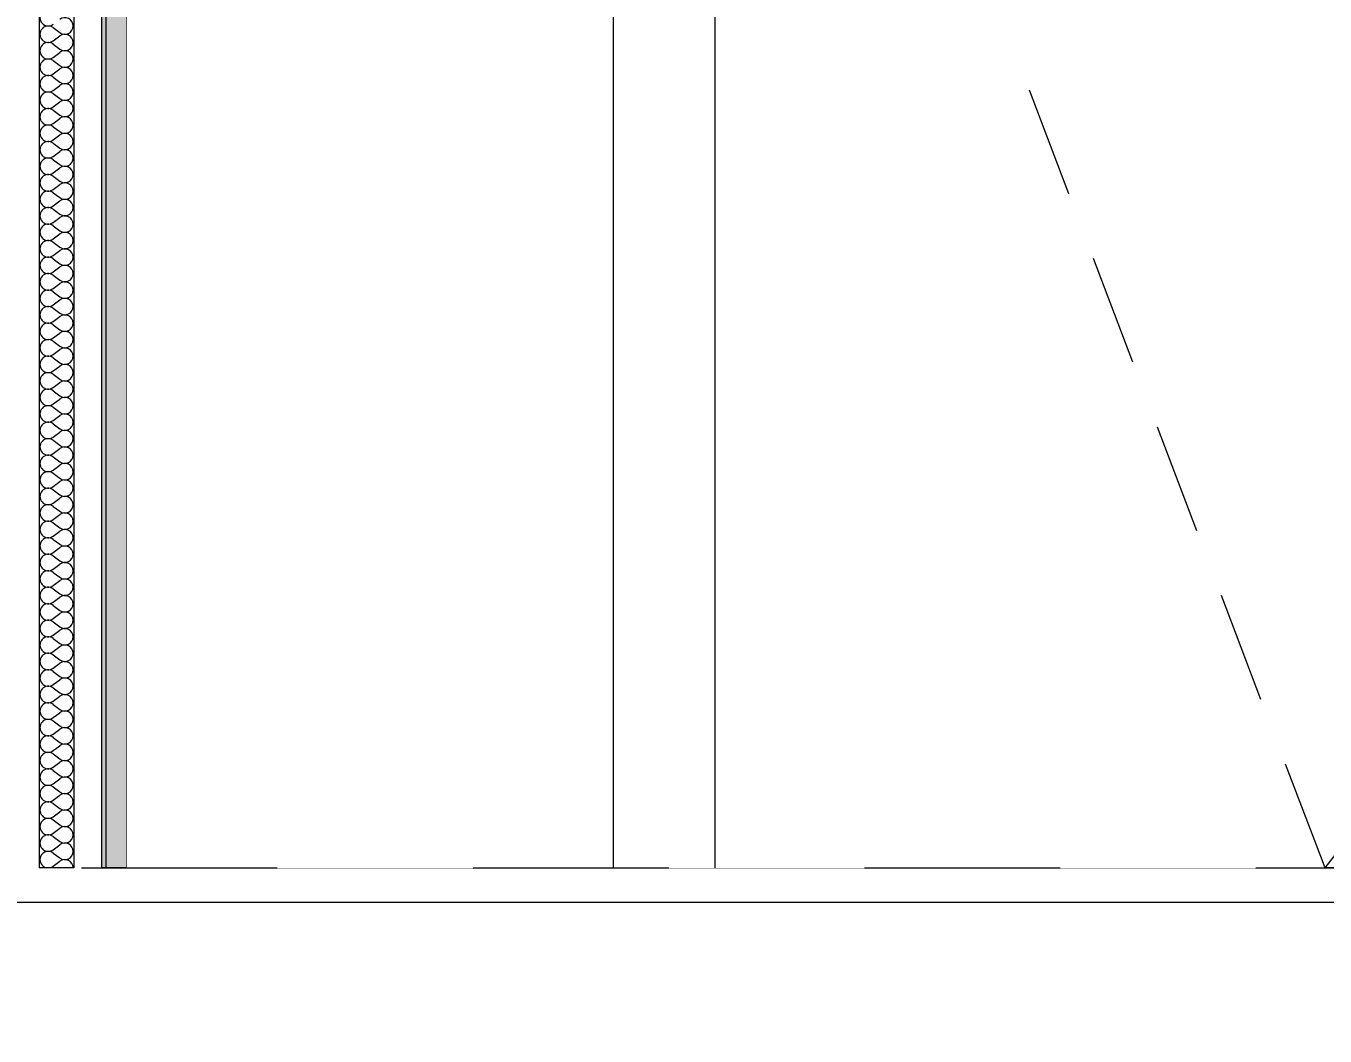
# Model space of a CAD drawing. Header units: millimetres. Extents: x -48147 to 1436659, y -488302 to 18123.
# Drawn here: x 1417453 to 1418390, y -471004 to -470276 of the extents above; entities that cross this region are included whole.
import ezdxf

# ---------------------------------------------------------------- set-up
doc = ezdxf.new("R2010")
doc.units = ezdxf.units.MM
doc.header["$MEASUREMENT"] = 0
doc.linetypes.add('Dashed', pattern=[2822.222233, 1411.111116, -1411.111116])
doc.linetypes.add('Wipeout_Contour', pattern=[1000, 0, -1000])
for name, color, linetype, lineweight, true_color in [('0_Pen_No__105', 7, 'Continuous', 15, 0xa6a6a6), ('New_A-25-M_Wall_Int_Pen_No__107', 7, 'Continuous', 15, 0xa6a6a6), ('New_ArchiCAD Doors_Pen_No__63', 7, 'Continuous', 20, 0x606060)]:
    doc.layers.add(name, color=color, linetype=linetype, lineweight=lineweight, true_color=true_color)
for name, color, linetype in [('New_A-20-M_Floor_Slab', 7, 'Continuous'), ('New_A-25-M_Wall_Int', 7, 'Continuous'), ('New_A-95-D_1_20', 7, 'Continuous'), ('New_ArchiCAD Doors', 7, 'Continuous')]:
    doc.layers.add(name, color=color, linetype=linetype)
for name, color, linetype, lineweight in [('New_A-20-M_Floor_Slab_Pen_No__4', 7, 'Continuous', 20), ('New_A-25-M_Wall_Int_Pen_No__1', 7, 'Continuous', 13), ('New_A-95-D_1_20_Pen_No__1', 7, 'Continuous', 13)]:
    doc.layers.add(name, color=color, linetype=linetype, lineweight=lineweight)
doc.styles.add('GENERATED_STYLE_1', font='')
doc.styles.get('GENERATED_STYLE_1').set_extended_font_data('Arial')
doc.dimstyles.new('GENERATED_STYLE__3', dxfattribs={"dimtxt": 125, "dimasz": 47.5, "dimexe": 0.18, "dimexo": 50, "dimgap": 0.09, "dimtad": 1, "dimdec": 0, "dimzin": 0, "dimdsep": 46, "dimtxsty": 'GENERATED_STYLE_1', "dimblk": 'ARROWHEAD_2', "dimblk1": 'ARROWHEAD_2', "dimblk2": 'ARROWHEAD_2', "dimcen": 0.09, "dimclrd": 7, "dimclre": 7, "dimclrt": 7, "dimadec": 0, "dimazin": 0, "dimtfac": 1, "dimtdec": 4, "dimtmove": 2, "dimatfit": 3, "dimfxl": 1, "dimtolj": 1, "dimtzin": 0, "dimarcsym": 0})
doc.dimstyles.new('GENERATED_STYLE__4', dxfattribs={"dimtxt": 125, "dimasz": 47.5, "dimexe": 0.18, "dimexo": 50, "dimgap": 0.09, "dimtad": 1, "dimdec": 0, "dimzin": 0, "dimdsep": 46, "dimtxsty": 'GENERATED_STYLE_1', "dimblk": 'ARROWHEAD_2', "dimblk1": 'ARROWHEAD_2', "dimblk2": 'ARROWHEAD_2', "dimcen": 0.09, "dimclrd": 7, "dimclre": 7, "dimclrt": 7, "dimadec": 0, "dimazin": 0, "dimtfac": 1, "dimtdec": 4, "dimtmove": 0, "dimatfit": 3, "dimfxl": 1, "dimtolj": 1, "dimtzin": 0, "dimarcsym": 0})

# ---------------------------------------------------------------- blocks, each defined once
blk = doc.blocks.new('*X32', base_point=(1424163.9, -483032.8))
at = {"layer": 'New_A-25-M_Wall_Int_Pen_No__107', "linetype": 'Continuous'}
for p, q in [((1417472.55, -470276.84), (1417477.31, -470280.42)), ((1417472.55, -470286.37), (1417477.31, -470282.8)), ((1417472.55, -470288.75), (1417477.31, -470292.32)), ((1417472.55, -470298.27), (1417477.31, -470294.7)), ((1417472.55, -470300.65), (1417477.31, -470304.23)), ((1417472.55, -470310.18), (1417477.31, -470306.61)), ((1417472.55, -470312.56), (1417477.31, -470316.13)), ((1417472.55, -470322.08), (1417477.31, -470318.51)), ((1417472.55, -470324.46), (1417477.31, -470328.04)), ((1417472.55, -470333.99), (1417477.31, -470330.42)), ((1417472.55, -470336.37), (1417477.31, -470339.94)), ((1417472.55, -470345.89), (1417477.31, -470342.32)), ((1417472.55, -470348.27), (1417477.31, -470351.84)), ((1417472.55, -470357.8), (1417477.31, -470354.23)), ((1417472.55, -470360.18), (1417477.31, -470363.75)), ((1417472.55, -470369.7), (1417477.31, -470366.13)), ((1417472.55, -470372.08), (1417477.31, -470375.65)), ((1417472.55, -470381.61), (1417477.31, -470378.04)), ((1417472.55, -470383.99), (1417477.31, -470387.56)), ((1417472.55, -470393.51), (1417477.31, -470389.94)), ((1417472.55, -470395.89), (1417477.31, -470399.46)), ((1417472.55, -470405.42), (1417477.31, -470401.84)), ((1417472.55, -470407.8), (1417477.31, -470411.37)), ((1417472.55, -470417.32), (1417477.31, -470413.75)), ((1417472.55, -470419.7), (1417477.31, -470423.27)), ((1417472.55, -470429.23), (1417477.31, -470425.65)), ((1417472.55, -470431.61), (1417477.31, -470435.18)), ((1417472.55, -470441.13), (1417477.31, -470437.56)), ((1417472.55, -470443.51), (1417477.31, -470447.08)), ((1417472.55, -470453.04), (1417477.31, -470449.46)), ((1417472.55, -470455.42), (1417477.31, -470458.99)), ((1417472.55, -470464.94), (1417477.31, -470461.37)), ((1417472.55, -470467.32), (1417477.31, -470470.89)), ((1417472.55, -470476.84), (1417477.31, -470473.27)), ((1417472.55, -470479.23), (1417477.31, -470482.8)), ((1417472.55, -470488.75), (1417477.31, -470485.18)), ((1417472.55, -470491.13), (1417477.31, -470494.7)), ((1417472.55, -470500.65), (1417477.31, -470497.08)), ((1417472.55, -470503.04), (1417477.31, -470506.61)), ((1417472.55, -470512.56), (1417477.31, -470508.99)), ((1417472.55, -470514.94), (1417477.31, -470518.51)), ((1417472.55, -470524.46), (1417477.31, -470520.89)), ((1417472.55, -470526.84), (1417477.31, -470530.42)), ((1417472.55, -470536.37), (1417477.31, -470532.8)), ((1417472.55, -470538.75), (1417477.31, -470542.32)), ((1417472.55, -470548.27), (1417477.31, -470544.7)), ((1417472.55, -470550.65), (1417477.31, -470554.23)), ((1417472.55, -470560.18), (1417477.31, -470556.61)), ((1417472.55, -470562.56), (1417477.31, -470566.13)), ((1417472.55, -470572.08), (1417477.31, -470568.51)), ((1417472.55, -470574.46), (1417477.31, -470578.04)), ((1417472.55, -470583.99), (1417477.31, -470580.42)), ((1417472.55, -470586.37), (1417477.31, -470589.94)), ((1417472.55, -470595.89), (1417477.31, -470592.32)), ((1417472.55, -470598.27), (1417477.31, -470601.84)), ((1417472.55, -470607.8), (1417477.31, -470604.23)), ((1417472.55, -470610.18), (1417477.31, -470613.75)), ((1417472.55, -470619.7), (1417477.31, -470616.13)), ((1417472.55, -470622.08), (1417477.31, -470625.65)), ((1417472.55, -470631.61), (1417477.31, -470628.04)), ((1417472.55, -470633.99), (1417477.31, -470637.56)), ((1417472.55, -470643.51), (1417477.31, -470639.94)), ((1417472.55, -470645.89), (1417477.31, -470649.46)), ((1417472.55, -470655.42), (1417477.31, -470651.84)), ((1417472.55, -470657.8), (1417477.31, -470661.37)), ((1417472.55, -470667.32), (1417477.31, -470663.75)), ((1417472.55, -470669.7), (1417477.31, -470673.27)), ((1417472.55, -470679.23), (1417477.31, -470675.65)), ((1417472.55, -470681.61), (1417477.31, -470685.18)), ((1417472.55, -470691.13), (1417477.31, -470687.56)), ((1417472.55, -470693.51), (1417477.31, -470697.08)), ((1417472.55, -470703.04), (1417477.31, -470699.46)), ((1417472.55, -470705.42), (1417477.31, -470708.99)), ((1417472.55, -470714.94), (1417477.31, -470711.37)), ((1417472.55, -470717.32), (1417477.31, -470720.89)), ((1417472.55, -470726.84), (1417477.31, -470723.27)), ((1417472.55, -470729.23), (1417477.31, -470732.8)), ((1417472.55, -470738.75), (1417477.31, -470735.18)), ((1417472.55, -470741.13), (1417477.31, -470744.7)), ((1417472.55, -470750.65), (1417477.31, -470747.08)), ((1417472.55, -470753.04), (1417477.31, -470756.61)), ((1417472.55, -470762.56), (1417477.31, -470758.99)), ((1417472.55, -470764.94), (1417477.31, -470768.51)), ((1417472.55, -470774.46), (1417477.31, -470770.89)), ((1417472.55, -470776.84), (1417477.31, -470780.42)), ((1417472.55, -470786.37), (1417477.31, -470782.8)), ((1417472.55, -470788.75), (1417477.31, -470792.32)), ((1417472.55, -470798.27), (1417477.31, -470794.7)), ((1417472.55, -470800.65), (1417477.31, -470804.23)), ((1417472.55, -470810.18), (1417477.31, -470806.61)), ((1417472.55, -470812.56), (1417477.31, -470816.13)), ((1417472.55, -470822.08), (1417477.31, -470818.51)), ((1417472.55, -470824.46), (1417477.31, -470828.04)), ((1417472.55, -470833.99), (1417477.31, -470830.42)), ((1417472.55, -470836.37), (1417477.31, -470839.94)), ((1417472.55, -470845.89), (1417477.31, -470842.32)), ((1417472.55, -470848.27), (1417477.31, -470851.84)), ((1417472.55, -470857.8), (1417477.31, -470854.23)), ((1417472.55, -470860.18), (1417477.31, -470863.75)), ((1417472.55, -470869.7), (1417477.31, -470866.13)), ((1417472.55, -470872.08), (1417477.31, -470875.65)), ((1417472.55, -470881.61), (1417477.31, -470878.04))]:
    blk.add_line(p, q, dxfattribs=at)
for centre, start, end in [((1417468.98, -470269.7), 53.1301, 306.8699), ((1417480.88, -470275.65), 0, 126.8699), ((1417468.98, -470281.61), 53.1301, 306.8699), ((1417480.88, -470275.65), 233.1301, 0), ((1417480.88, -470287.56), 0, 126.8699), ((1417468.98, -470293.51), 53.1301, 306.8699), ((1417480.88, -470287.56), 233.1301, 0), ((1417480.88, -470299.46), 0, 126.8699), ((1417468.98, -470305.42), 53.1301, 306.8699), ((1417480.88, -470299.46), 233.1301, 0), ((1417468.98, -470317.32), 53.1301, 306.8699), ((1417480.88, -470311.37), 0, 126.8699), ((1417480.88, -470311.37), 233.1301, 0), ((1417480.88, -470323.27), 0, 126.8699), ((1417468.98, -470329.23), 53.1301, 306.8699), ((1417480.88, -470323.27), 233.1301, 0), ((1417480.88, -470335.18), 0, 126.8699), ((1417468.98, -470341.13), 53.1301, 306.8699), ((1417480.88, -470335.18), 233.1301, 0), ((1417468.98, -470353.04), 53.1301, 306.8699), ((1417480.88, -470347.08), 0, 126.8699), ((1417480.88, -470347.08), 233.1301, 0), ((1417468.98, -470364.94), 53.1301, 306.8699), ((1417480.88, -470358.99), 0, 126.8699), ((1417480.88, -470358.99), 233.1301, 0), ((1417480.88, -470370.89), 0, 126.8699), ((1417468.98, -470376.84), 53.1301, 306.8699), ((1417480.88, -470370.89), 233.1301, 0), ((1417480.88, -470382.8), 0, 126.8699), ((1417468.98, -470388.75), 53.1301, 306.8699), ((1417480.88, -470382.8), 233.1301, 0), ((1417468.98, -470400.65), 53.1301, 306.8699), ((1417480.88, -470394.7), 0, 126.8699), ((1417480.88, -470394.7), 233.1301, 0), ((1417480.88, -470406.61), 0, 126.8699), ((1417468.98, -470412.56), 53.1301, 306.8699), ((1417480.88, -470406.61), 233.1301, 0), ((1417480.88, -470418.51), 0, 126.8699), ((1417468.98, -470424.46), 53.1301, 306.8699), ((1417480.88, -470418.51), 233.1301, 0), ((1417480.88, -470430.42), 0, 126.8699), ((1417468.98, -470436.37), 53.1301, 306.8699), ((1417480.88, -470430.42), 233.1301, 0), ((1417468.98, -470448.27), 53.1301, 306.8699), ((1417480.88, -470442.32), 0, 126.8699), ((1417480.88, -470442.32), 233.1301, 0), ((1417480.88, -470454.23), 0, 126.8699), ((1417468.98, -470460.18), 53.1301, 306.8699), ((1417480.88, -470454.23), 233.1301, 0), ((1417480.88, -470466.13), 0, 126.8699), ((1417468.98, -470472.08), 53.1301, 306.8699), ((1417480.88, -470466.13), 233.1301, 0), ((1417468.98, -470483.99), 53.1301, 306.8699), ((1417480.88, -470478.04), 0, 126.8699), ((1417480.88, -470478.04), 233.1301, 0), ((1417468.98, -470495.89), 53.1301, 306.8699), ((1417480.88, -470489.94), 0, 126.8699), ((1417480.88, -470489.94), 233.1301, 0), ((1417480.88, -470501.84), 0, 126.8699), ((1417468.98, -470507.8), 53.1301, 306.8699), ((1417480.88, -470501.84), 233.1301, 0), ((1417480.88, -470513.75), 0, 126.8699), ((1417468.98, -470519.7), 53.1301, 306.8699), ((1417480.88, -470513.75), 233.1301, 0), ((1417468.98, -470531.61), 53.1301, 306.8699), ((1417480.88, -470525.65), 0, 126.8699), ((1417480.88, -470525.65), 233.1301, 0), ((1417480.88, -470537.56), 0, 126.8699), ((1417468.98, -470543.51), 53.1301, 306.8699), ((1417480.88, -470537.56), 233.1301, 0), ((1417480.88, -470549.46), 0, 126.8699), ((1417468.98, -470555.42), 53.1301, 306.8699), ((1417480.88, -470549.46), 233.1301, 0), ((1417480.88, -470561.37), 0, 126.8699), ((1417468.98, -470567.32), 53.1301, 306.8699), ((1417480.88, -470561.37), 233.1301, 0), ((1417468.98, -470579.23), 53.1301, 306.8699), ((1417480.88, -470573.27), 0, 126.8699), ((1417480.88, -470573.27), 233.1301, 0), ((1417480.88, -470585.18), 0, 126.8699), ((1417468.98, -470591.13), 53.1301, 306.8699), ((1417480.88, -470585.18), 233.1301, 0), ((1417480.88, -470597.08), 0, 126.8699), ((1417468.98, -470603.04), 53.1301, 306.8699), ((1417480.88, -470597.08), 233.1301, 0), ((1417468.98, -470614.94), 53.1301, 306.8699), ((1417480.88, -470608.99), 0, 126.8699), ((1417480.88, -470608.99), 233.1301, 0), ((1417468.98, -470626.84), 53.1301, 306.8699), ((1417480.88, -470620.89), 0, 126.8699), ((1417480.88, -470620.89), 233.1301, 0), ((1417480.88, -470632.8), 0, 126.8699), ((1417468.98, -470638.75), 53.1301, 306.8699), ((1417480.88, -470632.8), 233.1301, 0), ((1417480.88, -470644.7), 0, 126.8699), ((1417468.98, -470650.65), 53.1301, 306.8699), ((1417480.88, -470644.7), 233.1301, 0), ((1417468.98, -470662.56), 53.1301, 306.8699), ((1417480.88, -470656.61), 0, 126.8699), ((1417480.88, -470656.61), 233.1301, 0), ((1417480.88, -470668.51), 0, 126.8699), ((1417468.98, -470674.46), 53.1301, 306.8699), ((1417480.88, -470668.51), 233.1301, 0), ((1417480.88, -470680.42), 0, 126.8699), ((1417468.98, -470686.37), 53.1301, 306.8699), ((1417480.88, -470680.42), 233.1301, 0), ((1417480.88, -470692.32), 0, 126.8699), ((1417468.98, -470698.27), 53.1301, 306.8699), ((1417480.88, -470692.32), 233.1301, 0), ((1417468.98, -470710.18), 53.1301, 306.8699), ((1417480.88, -470704.23), 0, 126.8699), ((1417480.88, -470704.23), 233.1301, 0), ((1417480.88, -470716.13), 0, 126.8699), ((1417468.98, -470722.08), 53.1301, 306.8699), ((1417480.88, -470716.13), 233.1301, 0), ((1417480.88, -470728.04), 0, 126.8699), ((1417468.98, -470733.99), 53.1301, 306.8699), ((1417480.88, -470728.04), 233.1301, 0), ((1417468.98, -470745.89), 53.1301, 306.8699), ((1417480.88, -470739.94), 0, 126.8699), ((1417480.88, -470739.94), 233.1301, 0), ((1417468.98, -470757.8), 53.1301, 306.8699), ((1417480.88, -470751.84), 0, 126.8699), ((1417480.88, -470751.84), 233.1301, 0), ((1417480.88, -470763.75), 0, 126.8699), ((1417468.98, -470769.7), 53.1301, 306.8699), ((1417480.88, -470763.75), 233.1301, 0), ((1417480.88, -470775.65), 0, 126.8699), ((1417468.98, -470781.61), 53.1301, 306.8699), ((1417480.88, -470775.65), 233.1301, 0), ((1417468.98, -470793.51), 53.1301, 306.8699), ((1417480.88, -470787.56), 0, 126.8699), ((1417480.88, -470787.56), 233.1301, 0), ((1417468.98, -470805.42), 53.1301, 306.8699), ((1417480.88, -470799.46), 0, 126.8699), ((1417480.88, -470799.46), 233.1301, 0), ((1417480.88, -470811.37), 0, 126.8699), ((1417468.98, -470817.32), 53.1301, 306.8699), ((1417480.88, -470811.37), 233.1301, 0), ((1417480.88, -470823.27), 0, 126.8699), ((1417468.98, -470829.23), 53.1301, 306.8699), ((1417480.88, -470823.27), 233.1301, 0), ((1417468.98, -470841.13), 53.1301, 306.8699), ((1417480.88, -470835.18), 0, 126.8699), ((1417480.88, -470835.18), 233.1301, 0), ((1417480.88, -470847.08), 0, 126.8699), ((1417468.98, -470853.04), 53.1301, 306.8699), ((1417480.88, -470847.08), 233.1301, 0), ((1417480.88, -470858.99), 0, 126.8699), ((1417468.98, -470864.94), 53.1301, 306.8699), ((1417480.88, -470858.99), 233.1301, 0), ((1417480.88, -470870.89), 0, 126.8699), ((1417468.98, -470876.84), 53.1301, 306.8699), ((1417480.88, -470870.89), 233.1301, 0), ((1417480.88, -470882.8), 0, 126.8699)]:
    blk.add_arc(centre, 5.95, start, end, dxfattribs=at)
blk = doc.blocks.new('Section Elem_11_2', base_point=(1424163.9, -483032.8))
at = {"layer": 'New_A-25-M_Wall_Int_Pen_No__107', "linetype": 'Continuous', "lineweight": 0, "true_color": 0x535353}
blk.add_hatch(color=251, dxfattribs=at).paths.add_polyline_path([(1417510.43, -466936.53), (1417507.43, -466936.53), (1417507.43, -470882.8), (1417510.43, -470882.8), (1417510.43, -467882.8), (1417510.43, -467857.8)])
at = {"layer": 'New_A-25-M_Wall_Int_Pen_No__107', "linetype": 'Continuous'}
blk.add_hatch(color=256, dxfattribs=at).paths.add_polyline_path([(1417510.43, -467882.8), (1417510.43, -470882.8), (1417525.43, -470882.8), (1417525.43, -467882.8)])
at = {"layer": 'New_A-25-M_Wall_Int_Pen_No__1', "linetype": 'Continuous'}
blk.add_line((1417525.43, -467882.8), (1417525.43, -470882.8), dxfattribs=at)
at = {"color": 254, "linetype": 'Wipeout_Contour', "lineweight": 0, "ltscale": 5972173.791506235}
blk.add_wipeout([(1417507.43, -466936.53), (1417487.43, -466936.53), (1417487.43, -470882.8), (1417507.43, -470882.8)], dxfattribs=at).dxf.layer = 'New_A-25-M_Wall_Int'
at = {"layer": 'New_A-25-M_Wall_Int_Pen_No__1', "linetype": 'Continuous'}
for p, q in [((1417507.43, -466936.53), (1417507.43, -470882.8)), ((1417510.43, -467882.8), (1417510.43, -470882.8))]:
    blk.add_line(p, q, dxfattribs=at)
at = {"color": 254, "linetype": 'Wipeout_Contour', "lineweight": 0, "ltscale": 5972088.345447611}
blk.add_wipeout([(1417487.43, -466936.53), (1417462.43, -466936.53), (1417462.43, -470882.8), (1417487.43, -470882.8)], dxfattribs=at).dxf.layer = 'New_A-25-M_Wall_Int'
at = {"layer": 'New_A-25-M_Wall_Int_Pen_No__1', "linetype": 'Continuous'}
blk.add_line((1417487.43, -466936.53), (1417487.43, -470882.8), dxfattribs=at)
at = {"layer": 'New_A-25-M_Wall_Int'}
blk.add_blockref('*X32', (1424163.9, -483032.8), dxfattribs=at)
at = {"color": 254, "linetype": 'Wipeout_Contour', "lineweight": 0, "ltscale": 5972004.798301485}
blk.add_wipeout([(1417462.43, -466936.53), (1417443.43, -466936.53), (1417443.43, -470882.8), (1417462.43, -470882.8)], dxfattribs=at).dxf.layer = 'New_A-25-M_Wall_Int'
at = {"layer": 'New_A-25-M_Wall_Int_Pen_No__1', "linetype": 'Continuous'}
blk.add_line((1417462.43, -466936.53), (1417462.43, -470882.8), dxfattribs=at)
blk = doc.blocks.new('Section Elem_188_2', base_point=(1424163.9, -483032.8))
at = {"color": 254, "linetype": 'Wipeout_Contour', "lineweight": 0, "ltscale": 5991344.725227162}
blk.add_wipeout([(1430462.91, -470882.8), (1413311.75, -470882.8), (1413311.75, -470907.8), (1430462.91, -470907.8)], dxfattribs=at).dxf.layer = 'New_A-20-M_Floor_Slab'
at = {"layer": 'New_A-20-M_Floor_Slab_Pen_No__4', "linetype": 'Continuous'}
for p, q in [((1417487.43, -470882.8), (1417462.43, -470882.8)), ((1419575.99, -470882.8), (1417525.43, -470882.8))]:
    blk.add_line(p, q, dxfattribs=at)
at = {"layer": 'New_A-20-M_Floor_Slab_Pen_No__4', "linetype": 'Continuous', "flags": 128}
blk.add_lwpolyline([(1417525.43, -470882.8), (1417510.43, -470882.8), (1417507.43, -470882.8)], dxfattribs=at)
at = {"color": 254, "linetype": 'Wipeout_Contour', "lineweight": 0, "ltscale": 11966422.32385214}
blk.add_wipeout([(1413311.75, -470907.8), (1413311.75, -471182.8), (1417425.43, -471182.8), (1417425.43, -471087.8), (1417525.43, -471087.8), (1417525.43, -471182.8), (1430462.91, -471182.8), (1430462.91, -470907.8)], dxfattribs=at).dxf.layer = 'New_A-20-M_Floor_Slab'
at = {"layer": 'New_A-20-M_Floor_Slab_Pen_No__4', "linetype": 'Continuous'}
blk.add_line((1430462.91, -470907.8), (1413311.75, -470907.8), dxfattribs=at)
blk = doc.blocks.new('Section Elem_211_2', base_point=(1424163.9, -483032.8))
at = {"color": 254, "linetype": 'Wipeout_Contour', "lineweight": 0, "ltscale": 43317279.84506462}
blk.add_wipeout([(1417539.3, -467451.1), (1417525.43, -467451.1), (1417525.43, -467857.8), (1419569.83, -467857.8), (1419569.83, -467882.8), (1417525.43, -467882.8), (1417525.43, -469543.8), (1417556.08, -469543.8), (1417564.09, -469560.98), (1417564.09, -470165.61), (1417556.08, -470182.8), (1417525.43, -470182.8), (1417525.43, -470882.8), (1417876.51, -470882.8), (1417876.51, -468424.8), (1419386.51, -468424.8), (1419386.51, -470882.8), (1419575.99, -470882.8), (1419575.99, -467245.41), (1417525.43, -467245.41), (1417525.43, -467282.8), (1419550.3, -467282.8), (1419550.3, -467300), (1419550.3, -467477.77), (1419550.3, -467480), (1419550.3, -467489.6), (1417539.3, -467489.6), (1417539.3, -467480), (1417539.3, -467477.77)], dxfattribs=at).dxf.layer = 'New_A-25-M_Wall_Int'
blk = doc.blocks.new('Section Elem_212_2', base_point=(1424163.9, -483032.8))
at = {"color": 254, "linetype": 'Wipeout_Contour', "lineweight": 0, "ltscale": 5974730.187438249}
blk.add_wipeout([(1417876.51, -468497.8), (1417876.51, -470882.8), (1417949.51, -470882.8), (1417949.51, -468497.8)], dxfattribs=at).dxf.layer = 'New_ArchiCAD Doors'
at = {"layer": 'New_ArchiCAD Doors_Pen_No__63', "linetype": 'Continuous'}
blk.add_line((1417876.51, -470882.8), (1417876.51, -468497.8), dxfattribs=at)
at = {"color": 254, "linetype": 'Wipeout_Contour', "lineweight": 0, "ltscale": 5975704.156947235}
blk.add_wipeout([(1418389.51, -468497.8), (1417949.51, -468497.8), (1417949.51, -470882.8), (1418389.51, -470882.8)], dxfattribs=at).dxf.layer = 'New_ArchiCAD Doors'
at = {"layer": 'New_ArchiCAD Doors_Pen_No__63', "linetype": 'Continuous'}
for p, q in [((1417949.51, -468497.8), (1417949.51, -470882.8)), ((1418204.86, -470396.68), (1418176.45, -470321.9)), ((1418251.02, -470518.21), (1418222.61, -470443.43)), ((1418297.18, -470639.74), (1418268.78, -470564.95)), ((1418343.34, -470761.27), (1418314.94, -470686.48)), ((1418389.51, -470882.8), (1418361.1, -470808.01)), ((1418389.51, -470882.8), (1418438.83, -470819.81))]:
    blk.add_line(p, q, dxfattribs=at)
blk = doc.blocks.new('*D526', base_point=(1424163.9, -483032.8))
at = {"layer": 'New_A-95-D_1_20_Pen_No__1', "linetype": 'Continuous'}
for p, q in [((1414179.05, -470864.75), (1414241.55, -470900.84)), ((1414210.3, -470907.8), (1414210.3, -470882.8)), ((1414179.05, -470889.75), (1414241.55, -470925.84)), ((1414257.17, -470907.8), (1414163.42, -470907.8)), ((1414210.3, -470938.36), (1414210.3, -470907.8))]:
    blk.add_line(p, q, dxfattribs=at)
at = {"layer": 'New_A-95-D_1_20_Pen_No__1', "insert": (1414185.3, -471135.13), "char_height": 125, "attachment_point": 7, "rotation": 90, "style": 'GENERATED_STYLE_1'}
blk.add_mtext('\\A1;{\\fArial|b0|i0|c0|p34;25}', dxfattribs=at)
blk = doc.blocks.new('ARROWHEAD_2')
at = {"color": 0, "linetype": 'Continuous', "lineweight": 0}
for p, q in [((-0.378, -0.655), (0.378, 0.655)), ((0, 0), (-1, 0))]:
    blk.add_line(p, q, dxfattribs=at)
blk = doc.blocks.new('*D527', base_point=(1424163.9, -483032.8))
at = {"layer": 'New_A-95-D_1_20_Pen_No__1', "linetype": 'Continuous'}
for p, q in [((1414179.05, -467264.75), (1414241.55, -467300.84)), ((1414257.17, -467282.8), (1414163.42, -467282.8)), ((1414210.3, -470882.8), (1414210.3, -467282.8)), ((1414179.05, -470864.75), (1414241.55, -470900.84)), ((1414257.17, -470882.8), (1414163.42, -470882.8)), ((1414210.3, -470907.8), (1414210.3, -470882.8))]:
    blk.add_line(p, q, dxfattribs=at)
at = {"layer": 'New_A-95-D_1_20_Pen_No__1', "insert": (1414185.3, -469297.29), "char_height": 125, "attachment_point": 7, "rotation": 90, "style": 'GENERATED_STYLE_1'}
blk.add_mtext('\\A1;{\\fArial|b0|i0|c0|p34;3,600}', dxfattribs=at)
blk = doc.blocks.new('S-23 Building Section_STORY_MARKER', base_point=(1424163.9, -483032.8))
at = {"layer": '0_Pen_No__105', "linetype": 'Dashed', "ltscale": 0.1}
blk.add_line((1400277.48, -470882.8), (1432997.43, -470882.8), dxfattribs=at)

msp = doc.modelspace()

# ---------------------------------------------------------------- block references
at = {"layer": 'New_A-25-M_Wall_Int'}
msp.add_blockref('Section Elem_11_2', (1424163.9, -483032.8), dxfattribs=at)

# ---------------------------------------------------------------- next in the draw order: block references
at = {"layer": 'New_A-20-M_Floor_Slab'}
msp.add_blockref('Section Elem_188_2', (1424163.9, -483032.8), dxfattribs=at)

# ---------------------------------------------------------------- next in the draw order: block references
at = {"layer": 'New_A-25-M_Wall_Int'}
msp.add_blockref('Section Elem_211_2', (1424163.9, -483032.8), dxfattribs=at)

# ---------------------------------------------------------------- next in the draw order: block references
at = {"layer": 'New_ArchiCAD Doors'}
msp.add_blockref('Section Elem_212_2', (1424163.9, -483032.8), dxfattribs=at)

# ---------------------------------------------------------------- next in the draw order: dimensions: what is measured, and where the dimension line sits
at = {"layer": 'New_A-95-D_1_20', "linetype": 'Continuous'}
for base, p1, p2, dimstyle, picture, middle in [((1414210.3, -467282.8), (1421900.96, -470882.8), (1414203.34, -467282.8), 'GENERATED_STYLE__4', '*D527', (1414122.8, -469060.15)), ((1414210.3, -470882.8), (1421900.96, -470907.8), (1421900.96, -470882.8), 'GENERATED_STYLE__3', '*D526', (1414122.8, -471029.74))]:
    dim = msp.add_linear_dim(base=base, p1=p1, p2=p2, angle=90, dimstyle=dimstyle, dxfattribs=at)
    dim.commit()
    dim.dimension.update_dxf_attribs({"geometry": picture, "text_midpoint": middle, "dimtype": 160, "text_rotation": 90})

# ---------------------------------------------------------------- next in the draw order: block references
at = {"linetype": 'Continuous', "lineweight": 0}
msp.add_blockref('S-23 Building Section_STORY_MARKER', (1424163.9, -483032.8), dxfattribs=at)

doc.saveas('drawing.dxf')
